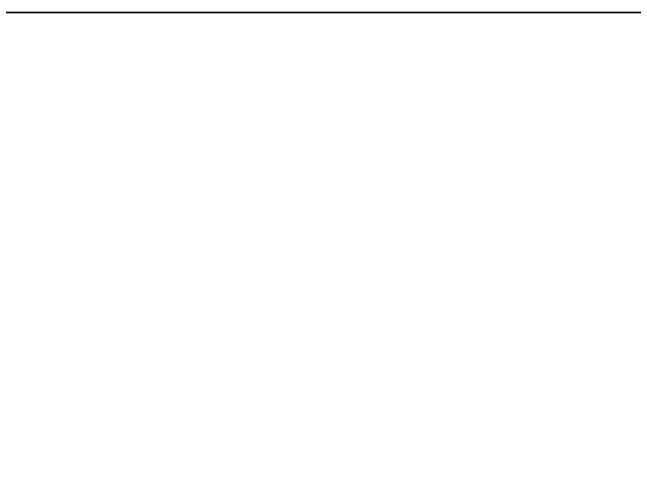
# Model space of a CAD drawing. Header units: millimetres. Extents: x -14 to 1662, y -1098 to 1.
# Drawn here: x 719 to 1173, y -346.3 to 0 of the extents above; entities that cross this region are included whole.
import ezdxf

# ---------------------------------------------------------------- set-up
doc = ezdxf.new("R2010")
doc.units = ezdxf.units.MM
doc.linetypes.add('NASCOSTA', pattern=[9.525, 6.35, -3.175])
for name, color, linetype in [('IQ_200_2D', 1, 'Continuous'), ('IQ_200_3D', 1, 'Continuous'), ('IQ_204_2D', 7, 'Continuous')]:
    doc.layers.add(name, color=color, linetype=linetype)

msp = doc.modelspace()

# ---------------------------------------------------------------- linework, layer by layer
at = {"layer": 'IQ_200_2D'}
msp.add_lwpolyline([(0, 0), (1661, 0), (1661, -700), (0, -700)], close=True, dxfattribs=at)
at = {"layer": 'IQ_200_3D'}
for points in [[(1661, -700, 850), (0, -700, 850), (0, 0, 850), (1661, 0, 850)], [(1661, 0, 900), (0, 0, 900), (0, -700, 900), (1661, -700, 900)], [(1661, 0, 900), (0, 0, 900), (0, 0, 850), (1661, 0, 850)], [(1659, -645, 150), (2, -645, 150), (2, 0, 150), (1659, 0, 150)], [(1659, 0, 150), (2, 0, 150), (2, 0, 850), (1659, 0, 850)]]:
    msp.add_3dface(points, dxfattribs=at)
at = {"layer": 'IQ_204_2D', "color": 7, "linetype": 'NASCOSTA', "ltscale": 10}
msp.add_lwpolyline([(2, 0), (1659, 0), (1659, -645), (2, -645)], close=True, dxfattribs=at)

doc.saveas('drawing.dxf')
